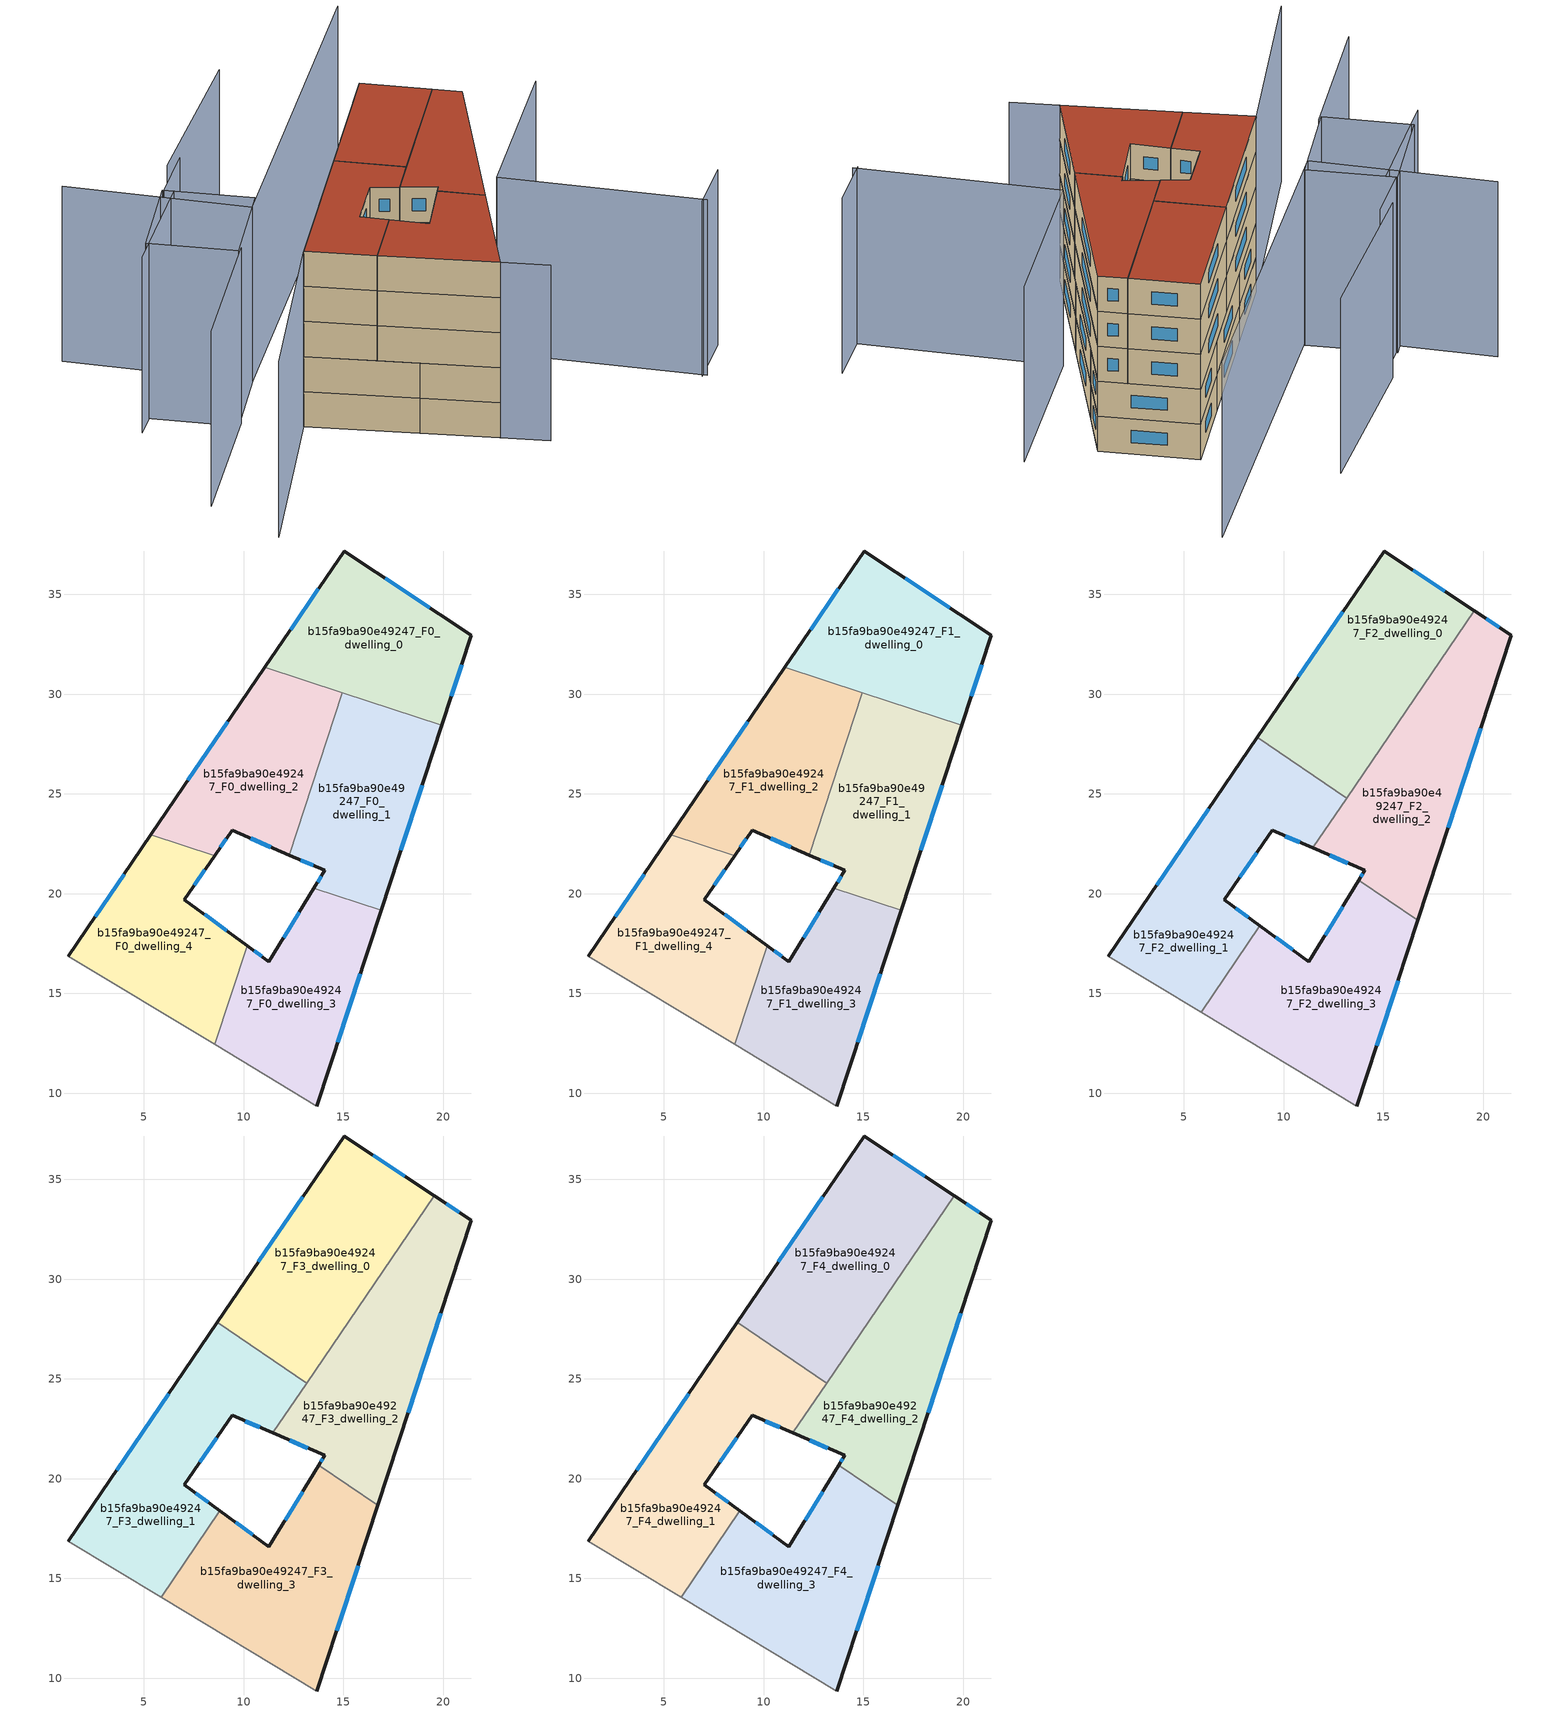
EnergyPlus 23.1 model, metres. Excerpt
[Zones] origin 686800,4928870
b15fa9ba90e49247_F0_dwelling_0
 floor ground (EU_floor_Construction): 21.41,32.95 19.93,28.44 11.06,31.34 15.03,37.17 z0
 wall outside (EU_wall_Construction): 19.93,28.44 21.41,32.95 15.03,37.17 11.06,31.34 z0:3
 wall to b15fa9ba90e49247_F0_dwelling_1 (EU_wall_Construction): 14.94,30.07 19.93,28.44 z0:3
 wall to b15fa9ba90e49247_F0_dwelling_2 (EU_wall_Construction): 11.06,31.34 14.94,30.07 z0:3
 window (EU_Window_Construction): 13.74,35.28 12.35,33.24 / 19.34,34.32 17.1,35.8 / 20.41,29.9 20.93,31.48 z0.98:2.02
b15fa9ba90e49247_F0_dwelling_1
 floor ground (EU_floor_Construction): 19.93,28.44 16.89,19.17 13.52,20.28 14.07,21.17 12.28,21.94 14.94,30.07 z0
 wall outside (EU_wall_Construction): 16.89,19.17 19.93,28.44 / 12.28,21.94 14.07,21.17 13.52,20.28 z0:3
 wall to b15fa9ba90e49247_F0_dwelling_2 (EU_wall_Construction): 14.94,30.07 12.28,21.94 z0:3
 wall to b15fa9ba90e49247_F0_dwelling_3 (EU_wall_Construction): 13.52,20.28 16.89,19.17 z0:3
 window (EU_Window_Construction): 17.88,22.19 18.94,25.43 / 13.89,20.88 13.7,20.56 / 12.86,21.69 13.49,21.42 z0.98:2.02
b15fa9ba90e49247_F0_dwelling_2
 floor ground (EU_floor_Construction): 14.94,30.07 12.28,21.94 9.42,23.17 8.55,21.91 5.35,22.95 11.06,31.34 z0
 wall outside (EU_wall_Construction): 11.06,31.34 5.35,22.95 / 8.55,21.91 9.42,23.17 12.28,21.94 z0:3
 wall to b15fa9ba90e49247_F0_dwelling_4 (EU_wall_Construction): 5.35,22.95 8.55,21.91 z0:3
 window (EU_Window_Construction): 9.2,28.61 7.21,25.68 / 10.35,22.77 11.35,22.34 / 8.83,22.32 9.14,22.76 z0.98:2.02
b15fa9ba90e49247_F0_dwelling_3
 floor ground (EU_floor_Construction): 16.89,19.17 13.67,9.36 8.54,12.44 10.17,17.4 11.26,16.6 13.52,20.28 z0
 wall outside (EU_wall_Construction): 13.67,9.36 16.89,19.17 / 13.52,20.28 11.26,16.6 10.17,17.4 z0:3
 wall adiabatic (EU_wall_Construction): 8.54,12.44 13.67,9.36 z0:3
 wall to b15fa9ba90e49247_F0_dwelling_4 (EU_wall_Construction): 10.17,17.4 8.54,12.44 z0:3
 window (EU_Window_Construction): 14.72,12.55 15.84,15.98 / 10.9,16.86 10.52,17.14 / 12.79,19.08 12,17.79 z0.98:2.02
b15fa9ba90e49247_F0_dwelling_4
 floor ground (EU_floor_Construction): 8.55,21.91 7.02,19.71 10.17,17.4 8.54,12.44 1.2,16.86 5.35,22.95 z0
 wall outside (EU_wall_Construction): 10.17,17.4 7.02,19.71 8.55,21.91 / 5.35,22.95 1.2,16.86 z0:3
 wall adiabatic (EU_wall_Construction): 1.2,16.86 8.54,12.44 z0:3
 window (EU_Window_Construction): 7.52,20.42 8.05,21.19 / 9.14,18.15 8.04,18.96 / 4,20.97 2.55,18.84 z0.98:2.02
b15fa9ba90e49247_F1_dwelling_0
 floor to b15fa9ba90e49247_F0_dwelling_0 (EU_floor_Construction): 21.41,32.95 19.93,28.44 11.06,31.34 15.03,37.17 z3
 wall outside (EU_wall_Construction): 19.93,28.44 21.41,32.95 15.03,37.17 11.06,31.34 z3:6
 wall to b15fa9ba90e49247_F1_dwelling_1 (EU_wall_Construction): 14.94,30.07 19.93,28.44 z3:6
 wall to b15fa9ba90e49247_F1_dwelling_2 (EU_wall_Construction): 11.06,31.34 14.94,30.07 z3:6
 window (EU_Window_Construction): 13.74,35.28 12.35,33.24 / 19.34,34.32 17.1,35.8 / 20.41,29.9 20.93,31.48 z3.98:5.02
b15fa9ba90e49247_F1_dwelling_1
 floor to b15fa9ba90e49247_F0_dwelling_1 (EU_floor_Construction): 19.93,28.44 16.89,19.17 13.52,20.28 14.07,21.17 12.28,21.94 14.94,30.07 z3
 wall outside (EU_wall_Construction): 16.89,19.17 19.93,28.44 / 12.28,21.94 14.07,21.17 13.52,20.28 z3:6
 wall to b15fa9ba90e49247_F1_dwelling_2 (EU_wall_Construction): 14.94,30.07 12.28,21.94 z3:6
 wall to b15fa9ba90e49247_F1_dwelling_3 (EU_wall_Construction): 13.52,20.28 16.89,19.17 z3:6
 window (EU_Window_Construction): 17.88,22.19 18.94,25.43 / 13.89,20.88 13.7,20.56 / 12.86,21.69 13.49,21.42 z3.98:5.02
 ceiling adiabatic (EU_roof_Construction): 13.27,24.95 16.42,29.59 14.94,30.07 z6
b15fa9ba90e49247_F1_dwelling_2
 floor to b15fa9ba90e49247_F0_dwelling_2 (EU_floor_Construction): 14.94,30.07 12.28,21.94 9.42,23.17 8.55,21.91 5.35,22.95 11.06,31.34 z3
 wall outside (EU_wall_Construction): 11.06,31.34 5.35,22.95 / 8.55,21.91 9.42,23.17 12.28,21.94 z3:6
 wall to b15fa9ba90e49247_F1_dwelling_4 (EU_wall_Construction): 5.35,22.95 8.55,21.91 z3:6
 window (EU_Window_Construction): 9.2,28.61 7.21,25.68 / 10.35,22.77 11.35,22.34 / 8.83,22.32 9.14,22.76 z3.98:5.02
b15fa9ba90e49247_F1_dwelling_3
 floor to b15fa9ba90e49247_F0_dwelling_3 (EU_floor_Construction): 16.89,19.17 13.67,9.36 8.54,12.44 10.17,17.4 11.26,16.6 13.52,20.28 z3
 wall outside (EU_wall_Construction): 13.67,9.36 16.89,19.17 / 13.52,20.28 11.26,16.6 10.17,17.4 z3:6
 wall adiabatic (EU_wall_Construction): 8.54,12.44 13.67,9.36 z3:6
 wall to b15fa9ba90e49247_F1_dwelling_4 (EU_wall_Construction): 10.17,17.4 8.54,12.44 z3:6
 window (EU_Window_Construction): 14.72,12.55 15.84,15.98 / 10.9,16.86 10.52,17.14 / 12.79,19.08 12,17.79 z3.98:5.02
b15fa9ba90e49247_F1_dwelling_4
 floor to b15fa9ba90e49247_F0_dwelling_4 (EU_floor_Construction): 8.55,21.91 7.02,19.71 10.17,17.4 8.54,12.44 1.2,16.86 5.35,22.95 z3
 wall outside (EU_wall_Construction): 10.17,17.4 7.02,19.71 8.55,21.91 / 5.35,22.95 1.2,16.86 z3:6
 wall adiabatic (EU_wall_Construction): 1.2,16.86 8.54,12.44 z3:6
 window (EU_Window_Construction): 7.52,20.42 8.05,21.19 / 9.14,18.15 8.04,18.96 / 4,20.97 2.55,18.84 z3.98:5.02
b15fa9ba90e49247_F2_dwelling_0
 floor to b15fa9ba90e49247_F1_dwelling_0 (EU_floor_Construction): 19.55,34.18 16.42,29.59 11.06,31.34 15.03,37.17 z6
 floor to b15fa9ba90e49247_F1_dwelling_2 (EU_floor_Construction): 14.94,30.07 13.27,24.95 13.16,24.79 8.67,27.83 11.06,31.34 z6
 floor adiabatic (EU_floor_Construction): 16.42,29.59 13.27,24.95 14.94,30.07 z6
 wall outside (EU_wall_Construction): 19.55,34.18 15.03,37.17 8.67,27.83 z6:9
 wall to b15fa9ba90e49247_F2_dwelling_1 (EU_wall_Construction): 8.67,27.83 13.16,24.79 z6:9
 wall to b15fa9ba90e49247_F2_dwelling_2 (EU_wall_Construction): 13.16,24.79 19.55,34.18 z6:9
 window (EU_Window_Construction): 12.96,34.14 10.74,30.87 / 18.08,35.15 16.5,36.2 z6.98:8.02
b15fa9ba90e49247_F2_dwelling_1
 floor to b15fa9ba90e49247_F1_dwelling_4 (EU_floor_Construction): 8.55,21.91 7.02,19.71 8.81,18.39 5.86,14.06 1.2,16.86 5.35,22.95 z6
 floor to b15fa9ba90e49247_F1_dwelling_2 (EU_floor_Construction): 13.16,24.79 11.46,22.29 9.42,23.17 8.55,21.91 5.35,22.95 8.67,27.83 z6
 wall outside (EU_wall_Construction): 8.81,18.39 7.02,19.71 9.42,23.17 11.46,22.29 / 8.67,27.83 1.2,16.86 z6:9
 wall to b15fa9ba90e49247_F2_dwelling_3 (EU_wall_Construction): 5.86,14.05 8.81,18.39 z6:9
 wall adiabatic (EU_wall_Construction): 1.2,16.86 5.86,14.05 z6:9
 wall to b15fa9ba90e49247_F2_dwelling_2 (EU_wall_Construction): 11.46,22.29 13.16,24.79 z6:9
 window (EU_Window_Construction): 10.08,22.88 10.8,22.57 / 7.8,20.83 8.64,22.04 / 8.23,18.82 7.6,19.28 / 6.24,24.26 3.63,20.43 z6.98:8.02
b15fa9ba90e49247_F2_dwelling_2
 floor to b15fa9ba90e49247_F1_dwelling_1 (EU_floor_Construction): 19.93,28.44 16.89,19.17 15.13,19.75 13.77,20.68 14.07,21.17 12.28,21.94 13.26,24.95 16.42,29.59 z6
 floor to b15fa9ba90e49247_F1_dwelling_0 (EU_floor_Construction): 21.41,32.95 19.93,28.44 16.42,29.59 19.55,34.18 z6
 floor to b15fa9ba90e49247_F1_dwelling_3 (EU_floor_Construction): 16.89,19.17 16.72,18.67 15.13,19.75 z6
 floor to b15fa9ba90e49247_F1_dwelling_2 (EU_floor_Construction): 13.26,24.95 12.28,21.94 11.46,22.29 z6
 wall outside (EU_wall_Construction): 16.72,18.67 21.41,32.95 19.55,34.18 / 11.46,22.29 14.07,21.17 13.77,20.68 z6:9
 wall to b15fa9ba90e49247_F2_dwelling_3 (EU_wall_Construction): 13.77,20.68 16.72,18.67 z6:9
 window (EU_Window_Construction): 20.8,33.35 20.15,33.78 / 18.25,23.31 19.89,28.3 / 13.97,21.01 13.87,20.84 / 12.31,21.92 13.22,21.53 z6.98:8.02
b15fa9ba90e49247_F2_dwelling_3
 floor to b15fa9ba90e49247_F1_dwelling_3 (EU_floor_Construction): 16.72,18.67 13.67,9.36 8.54,12.44 10.17,17.4 11.26,16.6 13.52,20.27 15.13,19.75 z6
 floor to b15fa9ba90e49247_F1_dwelling_1 (EU_floor_Construction): 15.13,19.75 13.52,20.27 13.77,20.68 z6
 floor to b15fa9ba90e49247_F1_dwelling_4 (EU_floor_Construction): 10.17,17.4 8.54,12.44 5.86,14.06 8.81,18.39 z6
 wall outside (EU_wall_Construction): 13.77,20.68 11.26,16.6 8.81,18.39 / 13.67,9.36 16.72,18.67 z6:9
 wall adiabatic (EU_wall_Construction): 5.86,14.05 13.67,9.36 z6:9
 window (EU_Window_Construction): 10.46,17.18 9.61,17.81 / 12.95,19.35 12.08,17.92 / 14.66,12.38 15.73,15.64 z6.98:8.02
b15fa9ba90e49247_F3_dwelling_0
 floor to b15fa9ba90e49247_F2_dwelling_0 (EU_floor_Construction): 19.55,34.18 13.16,24.79 8.67,27.83 15.03,37.17 z9
 wall outside (EU_wall_Construction): 19.55,34.18 15.03,37.17 8.67,27.83 z9:12
 wall to b15fa9ba90e49247_F3_dwelling_1 (EU_wall_Construction): 8.67,27.83 13.16,24.79 z9:12
 wall to b15fa9ba90e49247_F3_dwelling_2 (EU_wall_Construction): 13.16,24.79 19.55,34.18 z9:12
 window (EU_Window_Construction): 12.96,34.14 10.74,30.87 / 18.08,35.15 16.5,36.2 z9.98:11.02
b15fa9ba90e49247_F3_dwelling_1
 floor to b15fa9ba90e49247_F2_dwelling_1 (EU_floor_Construction): 13.16,24.79 11.46,22.29 9.42,23.17 7.02,19.71 8.81,18.39 5.86,14.05 1.2,16.86 8.67,27.83 z9
 wall outside (EU_wall_Construction): 8.81,18.39 7.02,19.71 9.42,23.17 11.46,22.29 / 8.67,27.83 1.2,16.86 z9:12
 wall to b15fa9ba90e49247_F3_dwelling_3 (EU_wall_Construction): 5.86,14.05 8.81,18.39 z9:12
 wall adiabatic (EU_wall_Construction): 1.2,16.86 5.86,14.05 z9:12
 wall to b15fa9ba90e49247_F3_dwelling_2 (EU_wall_Construction): 11.46,22.29 13.16,24.79 z9:12
 window (EU_Window_Construction): 10.08,22.88 10.8,22.57 / 7.8,20.83 8.64,22.04 / 8.23,18.82 7.6,19.28 / 6.24,24.26 3.63,20.43 z9.98:11.02
b15fa9ba90e49247_F3_dwelling_2
 floor to b15fa9ba90e49247_F2_dwelling_2 (EU_floor_Construction): 21.41,32.95 16.72,18.67 13.77,20.68 14.07,21.17 11.46,22.29 19.55,34.18 z9
 wall outside (EU_wall_Construction): 16.72,18.67 21.41,32.95 19.55,34.18 / 11.46,22.29 14.07,21.17 13.77,20.68 z9:12
 wall to b15fa9ba90e49247_F3_dwelling_3 (EU_wall_Construction): 13.77,20.68 16.72,18.67 z9:12
 window (EU_Window_Construction): 20.8,33.35 20.15,33.78 / 18.25,23.31 19.89,28.3 / 13.97,21.01 13.87,20.84 / 12.31,21.92 13.22,21.53 z9.98:11.02
b15fa9ba90e49247_F3_dwelling_3
 floor to b15fa9ba90e49247_F2_dwelling_3 (EU_floor_Construction): 16.72,18.67 13.67,9.36 5.86,14.05 8.81,18.39 11.26,16.6 13.77,20.68 z9
 wall outside (EU_wall_Construction): 13.77,20.68 11.26,16.6 8.81,18.39 / 13.67,9.36 16.72,18.67 z9:12
 wall adiabatic (EU_wall_Construction): 5.86,14.05 13.67,9.36 z9:12
 window (EU_Window_Construction): 10.46,17.18 9.61,17.81 / 12.95,19.35 12.08,17.92 / 14.66,12.38 15.73,15.64 z9.98:11.02
b15fa9ba90e49247_F4_dwelling_0
 floor to b15fa9ba90e49247_F3_dwelling_0 (EU_floor_Construction): 19.55,34.18 13.16,24.79 8.67,27.83 15.03,37.17 z12
 wall outside (EU_wall_Construction): 19.55,34.18 15.03,37.17 8.67,27.83 z12:15
 wall to b15fa9ba90e49247_F4_dwelling_1 (EU_wall_Construction): 8.67,27.83 13.16,24.79 z12:15
 wall to b15fa9ba90e49247_F4_dwelling_2 (EU_wall_Construction): 13.16,24.79 19.55,34.18 z12:15
 window (EU_Window_Construction): 12.96,34.14 10.74,30.87 / 18.08,35.15 16.5,36.2 z12.98:14.02
 roof outside (EU_roof_Construction): 13.16,24.79 19.55,34.18 15.03,37.17 8.67,27.83 z15
b15fa9ba90e49247_F4_dwelling_1
 floor to b15fa9ba90e49247_F3_dwelling_1 (EU_floor_Construction): 13.16,24.79 11.46,22.29 9.42,23.17 7.02,19.71 8.81,18.39 5.86,14.05 1.2,16.86 8.67,27.83 z12
 wall outside (EU_wall_Construction): 8.81,18.39 7.02,19.71 9.42,23.17 11.46,22.29 / 8.67,27.83 1.2,16.86 z12:15
 wall to b15fa9ba90e49247_F4_dwelling_3 (EU_wall_Construction): 5.86,14.05 8.81,18.39 z12:15
 wall adiabatic (EU_wall_Construction): 1.2,16.86 5.86,14.05 z12:15
 wall to b15fa9ba90e49247_F4_dwelling_2 (EU_wall_Construction): 11.46,22.29 13.16,24.79 z12:15
 window (EU_Window_Construction): 10.08,22.88 10.8,22.57 / 7.8,20.83 8.64,22.04 / 8.23,18.82 7.6,19.28 / 6.24,24.26 3.63,20.43 z12.98:14.02
 roof outside (EU_roof_Construction): 8.81,18.39 7.02,19.71 9.42,23.17 11.46,22.29 13.16,24.79 8.67,27.83 1.2,16.86 5.86,14.05 z15
b15fa9ba90e49247_F4_dwelling_2
 floor to b15fa9ba90e49247_F3_dwelling_2 (EU_floor_Construction): 21.41,32.95 16.72,18.67 13.77,20.68 14.07,21.17 11.46,22.29 19.55,34.18 z12
 wall outside (EU_wall_Construction): 16.72,18.67 21.41,32.95 19.55,34.18 / 11.46,22.29 14.07,21.17 13.77,20.68 z12:15
 wall to b15fa9ba90e49247_F4_dwelling_3 (EU_wall_Construction): 13.77,20.68 16.72,18.67 z12:15
 window (EU_Window_Construction): 20.8,33.35 20.15,33.78 / 18.25,23.31 19.89,28.3 / 13.97,21.01 13.87,20.84 / 12.31,21.92 13.22,21.53 z12.98:14.02
 roof outside (EU_roof_Construction): 16.72,18.67 21.41,32.95 19.55,34.18 11.46,22.29 14.07,21.17 13.77,20.68 z15
b15fa9ba90e49247_F4_dwelling_3
 floor to b15fa9ba90e49247_F3_dwelling_3 (EU_floor_Construction): 16.72,18.67 13.67,9.36 5.86,14.05 8.81,18.39 11.26,16.6 13.77,20.68 z12
 wall outside (EU_wall_Construction): 13.77,20.68 11.26,16.6 8.81,18.39 / 13.67,9.36 16.72,18.67 z12:15
 wall adiabatic (EU_wall_Construction): 5.86,14.05 13.67,9.36 z12:15
 window (EU_Window_Construction): 10.46,17.18 9.61,17.81 / 12.95,19.35 12.08,17.92 / 14.66,12.38 15.73,15.64 z12.98:14.02
 roof outside (EU_roof_Construction): 13.67,9.36 16.72,18.67 13.77,20.68 11.26,16.6 8.81,18.39 5.86,14.05 z15
shading: 30.88,11.21 33.79,14.84 / 31.3,11.21 18.55,20.65 / 18.55,20.65 26.98,32.04 / -7.15,3.16 1.2,16.92 / 1.2,16.92 16.87,7.42 / -2.8,19.24 -9.82,9.23 / -3.9,28.67 -9.98,21.05 / 18.27,48 0.41,24.25 / 0.41,24.25 -11.02,32.84 / -1.48,32.92 -4.5,29.13 / 6.49,43.31 -2.73,32.38 / 1.16,25.36 -3.13,18.95 / -3.13,18.95 -8.87,22.79 / -8.87,22.79 -4.59,29.2 / -4.59,29.2 1.16,25.36 z0:15
[Building]
EU S2 Campaign: North Axis=0; Terrain=City; Solar Distribution=FullExterior
[Site:Location]
Bologna: Latitude=44.5; Longitude=11.25; Time Zone=1; Elevation=37
[SizingPeriod:WeatherFileDays]
AnnualSizingPeriod: Begin Month=1; Begin Day of Month=1; End Month=12; End Day of Month=31; Day of Week for Start Day=Monday; Use Weather File Daylight Saving Period=No; Use Weather File Rain and Snow Indicators=No
[MATERIAL]
EU_InternalMass_Material: Roughness=MediumRough; Thickness=0.1; Conductivity=1; Density=1800; Specific Heat=900; Thermal Absorptance=0.9; Solar Absorptance=0.7; Visible Absorptance=0.7
[MATERIAL:NOMASS] Roughness=MediumRough; Thermal Absorptance=0.9; Solar Absorptance=0.7; Visible Absorptance=0.7
Name | Thermal Resistance
EU_wall_NoMass | 0.905828
EU_roof_NoMass | 0.37593
EU_floor_NoMass | 0.67114
[WINDOWMATERIAL:SIMPLEGLAZINGSYSTEM]
EU_Window_SimpleGlazing: UFactor=4.52486; Solar Heat Gain Coefficient=0.85; Visible Transmittance=0.85
[CONSTRUCTION]
EU_wall_Construction: EU_wall_NoMass
EU_roof_Construction: EU_roof_NoMass
EU_floor_Construction: EU_floor_NoMass
EU_Window_Construction: EU_Window_SimpleGlazing
EU_InternalMass_Construction: EU_InternalMass_Material
[ZONE] Type=1; Multiplier=1; Ceiling Height=autocalculate; Floor Area=autocalculate; Part of Total Floor Area=Yes
Name | Volume
b15fa9ba90e49247_F0_dwelling_0; b15fa9ba90e49247_F1_dwelling_0 | 147.392
b15fa9ba90e49247_F2_dwelling_0; b15fa9ba90e49247_F3_dwelling_0; b15fa9ba90e49247_F4_dwelling_0 | 184.241
b15fa9ba90e49247_F0_dwelling_1; b15fa9ba90e49247_F1_dwelling_1 | 147.416
b15fa9ba90e49247_F2_dwelling_1; b15fa9ba90e49247_F3_dwelling_1; b15fa9ba90e49247_F4_dwelling_1 | 184.239
b15fa9ba90e49247_F0_dwelling_2; b15fa9ba90e49247_F1_dwelling_2 | 147.38
b15fa9ba90e49247_F2_dwelling_2; b15fa9ba90e49247_F3_dwelling_2; b15fa9ba90e49247_F4_dwelling_2 | 184.244
b15fa9ba90e49247_F0_dwelling_3; b15fa9ba90e49247_F1_dwelling_3 | 147.402
b15fa9ba90e49247_F2_dwelling_3; b15fa9ba90e49247_F3_dwelling_3; b15fa9ba90e49247_F4_dwelling_3 | 184.268
b15fa9ba90e49247_F0_dwelling_4; b15fa9ba90e49247_F1_dwelling_4 | 147.388
[INTERNALMASS] Construction=EU_InternalMass_Construction
Name | Zone or ZoneList | Surface Area
b15fa9ba90e49247_F0_dwelling_0_EU_InternalMass | b15fa9ba90e49247_F0_dwelling_0 | 49.1309
b15fa9ba90e49247_F0_dwelling_1_EU_InternalMass | b15fa9ba90e49247_F0_dwelling_1 | 49.1391
b15fa9ba90e49247_F0_dwelling_2_EU_InternalMass | b15fa9ba90e49247_F0_dwelling_2 | 49.1277
b15fa9ba90e49247_F0_dwelling_3_EU_InternalMass | b15fa9ba90e49247_F0_dwelling_3 | 49.1328
b15fa9ba90e49247_F0_dwelling_4_EU_InternalMass | b15fa9ba90e49247_F0_dwelling_4 | 49.1296
b15fa9ba90e49247_F1_dwelling_0_EU_InternalMass | b15fa9ba90e49247_F1_dwelling_0 | 49.1309
b15fa9ba90e49247_F1_dwelling_1_EU_InternalMass | b15fa9ba90e49247_F1_dwelling_1 | 49.1391
b15fa9ba90e49247_F1_dwelling_2_EU_InternalMass | b15fa9ba90e49247_F1_dwelling_2 | 49.1277
b15fa9ba90e49247_F1_dwelling_3_EU_InternalMass | b15fa9ba90e49247_F1_dwelling_3 | 49.1328
b15fa9ba90e49247_F1_dwelling_4_EU_InternalMass | b15fa9ba90e49247_F1_dwelling_4 | 49.1296
b15fa9ba90e49247_F2_dwelling_0_EU_InternalMass | b15fa9ba90e49247_F2_dwelling_0 | 61.4148
b15fa9ba90e49247_F2_dwelling_1_EU_InternalMass | b15fa9ba90e49247_F2_dwelling_1 | 61.4129
b15fa9ba90e49247_F2_dwelling_2_EU_InternalMass | b15fa9ba90e49247_F2_dwelling_2 | 61.4165
b15fa9ba90e49247_F2_dwelling_3_EU_InternalMass | b15fa9ba90e49247_F2_dwelling_3 | 61.423
b15fa9ba90e49247_F3_dwelling_0_EU_InternalMass | b15fa9ba90e49247_F3_dwelling_0 | 61.4148
b15fa9ba90e49247_F3_dwelling_1_EU_InternalMass | b15fa9ba90e49247_F3_dwelling_1 | 61.4129
b15fa9ba90e49247_F3_dwelling_2_EU_InternalMass | b15fa9ba90e49247_F3_dwelling_2 | 61.4165
b15fa9ba90e49247_F3_dwelling_3_EU_InternalMass | b15fa9ba90e49247_F3_dwelling_3 | 61.423
b15fa9ba90e49247_F4_dwelling_0_EU_InternalMass | b15fa9ba90e49247_F4_dwelling_0 | 61.4148
b15fa9ba90e49247_F4_dwelling_1_EU_InternalMass | b15fa9ba90e49247_F4_dwelling_1 | 61.4129
b15fa9ba90e49247_F4_dwelling_2_EU_InternalMass | b15fa9ba90e49247_F4_dwelling_2 | 61.4165
b15fa9ba90e49247_F4_dwelling_3_EU_InternalMass | b15fa9ba90e49247_F4_dwelling_3 | 61.423
[OTHEREQUIPMENT] Fuel Type=Electricity; Design Level Calculation Method=Watts/Area; Power per Zone Floor Area=1; Fraction Latent=0; Fraction Radiant=0; Fraction Lost=0; Carbon Dioxide Generation Rate=0; EndUse Subcategory=EU_Step8_InternalGains
Name | Zone or ZoneList or Space or SpaceList | Schedule
EU_Step8_InternalGain_b15fa9ba90e49247_F0_dwelling_0_f000 | b15fa9ba90e49247_F0_dwelling_0 | EU_Step8_GainSchedule_b15fa9ba90e49247_F0_dwelling_0_f000
EU_Step8_InternalGain_b15fa9ba90e49247_F0_dwelling_1_f000 | b15fa9ba90e49247_F0_dwelling_1 | EU_Step8_GainSchedule_b15fa9ba90e49247_F0_dwelling_1_f000
EU_Step8_InternalGain_b15fa9ba90e49247_F0_dwelling_2_f000 | b15fa9ba90e49247_F0_dwelling_2 | EU_Step8_GainSchedule_b15fa9ba90e49247_F0_dwelling_2_f000
EU_Step8_InternalGain_b15fa9ba90e49247_F0_dwelling_3_f000 | b15fa9ba90e49247_F0_dwelling_3 | EU_Step8_GainSchedule_b15fa9ba90e49247_F0_dwelling_3_f000
EU_Step8_InternalGain_b15fa9ba90e49247_F0_dwelling_4_f000 | b15fa9ba90e49247_F0_dwelling_4 | EU_Step8_GainSchedule_b15fa9ba90e49247_F0_dwelling_4_f000
EU_Step8_InternalGain_b15fa9ba90e49247_F1_dwelling_0_f000 | b15fa9ba90e49247_F1_dwelling_0 | EU_Step8_GainSchedule_b15fa9ba90e49247_F1_dwelling_0_f000
EU_Step8_InternalGain_b15fa9ba90e49247_F1_dwelling_1_f000 | b15fa9ba90e49247_F1_dwelling_1 | EU_Step8_GainSchedule_b15fa9ba90e49247_F1_dwelling_1_f000
EU_Step8_InternalGain_b15fa9ba90e49247_F1_dwelling_2_f000 | b15fa9ba90e49247_F1_dwelling_2 | EU_Step8_GainSchedule_b15fa9ba90e49247_F1_dwelling_2_f000
EU_Step8_InternalGain_b15fa9ba90e49247_F1_dwelling_3_f000 | b15fa9ba90e49247_F1_dwelling_3 | EU_Step8_GainSchedule_b15fa9ba90e49247_F1_dwelling_3_f000
EU_Step8_InternalGain_b15fa9ba90e49247_F1_dwelling_4_f000 | b15fa9ba90e49247_F1_dwelling_4 | EU_Step8_GainSchedule_b15fa9ba90e49247_F1_dwelling_4_f000
EU_Step8_InternalGain_b15fa9ba90e49247_F2_dwelling_0_f000 | b15fa9ba90e49247_F2_dwelling_0 | EU_Step8_GainSchedule_b15fa9ba90e49247_F2_dwelling_0_f000
EU_Step8_InternalGain_b15fa9ba90e49247_F2_dwelling_1_f000 | b15fa9ba90e49247_F2_dwelling_1 | EU_Step8_GainSchedule_b15fa9ba90e49247_F2_dwelling_1_f000
EU_Step8_InternalGain_b15fa9ba90e49247_F2_dwelling_2_f000 | b15fa9ba90e49247_F2_dwelling_2 | EU_Step8_GainSchedule_b15fa9ba90e49247_F2_dwelling_2_f000
EU_Step8_InternalGain_b15fa9ba90e49247_F2_dwelling_3_f000 | b15fa9ba90e49247_F2_dwelling_3 | EU_Step8_GainSchedule_b15fa9ba90e49247_F2_dwelling_3_f000
EU_Step8_InternalGain_b15fa9ba90e49247_F3_dwelling_0_f000 | b15fa9ba90e49247_F3_dwelling_0 | EU_Step8_GainSchedule_b15fa9ba90e49247_F3_dwelling_0_f000
EU_Step8_InternalGain_b15fa9ba90e49247_F3_dwelling_1_f000 | b15fa9ba90e49247_F3_dwelling_1 | EU_Step8_GainSchedule_b15fa9ba90e49247_F3_dwelling_1_f000
EU_Step8_InternalGain_b15fa9ba90e49247_F3_dwelling_2_f000 | b15fa9ba90e49247_F3_dwelling_2 | EU_Step8_GainSchedule_b15fa9ba90e49247_F3_dwelling_2_f000
EU_Step8_InternalGain_b15fa9ba90e49247_F3_dwelling_3_f000 | b15fa9ba90e49247_F3_dwelling_3 | EU_Step8_GainSchedule_b15fa9ba90e49247_F3_dwelling_3_f000
EU_Step8_InternalGain_b15fa9ba90e49247_F4_dwelling_0_f000 | b15fa9ba90e49247_F4_dwelling_0 | EU_Step8_GainSchedule_b15fa9ba90e49247_F4_dwelling_0_f000
EU_Step8_InternalGain_b15fa9ba90e49247_F4_dwelling_1_f000 | b15fa9ba90e49247_F4_dwelling_1 | EU_Step8_GainSchedule_b15fa9ba90e49247_F4_dwelling_1_f000
EU_Step8_InternalGain_b15fa9ba90e49247_F4_dwelling_2_f000 | b15fa9ba90e49247_F4_dwelling_2 | EU_Step8_GainSchedule_b15fa9ba90e49247_F4_dwelling_2_f000
EU_Step8_InternalGain_b15fa9ba90e49247_F4_dwelling_3_f000 | b15fa9ba90e49247_F4_dwelling_3 | EU_Step8_GainSchedule_b15fa9ba90e49247_F4_dwelling_3_f000
[ZONEVENTILATION:DESIGNFLOWRATE] Schedule=EU_AlwaysOn; Design Flow Rate Calculation Method=AirChanges/Hour; Air Changes per Hour=0.73129; Ventilation Type=Natural; Fan Pressure Rise=0; Fan Total Efficiency=1; Constant Term Coefficient=1; Temperature Term Coefficient=0; Velocity Term Coefficient=0; Velocity Squared Term Coefficient=0; Minimum Indoor Temperature=-100; Maximum Indoor Temperature=100; Delta Temperature=-100; Minimum Outdoor Temperature=-100; Maximum Outdoor Temperature=100; Maximum Wind Speed=40
Name | Zone or ZoneList or Space or SpaceList
EU_ConstantAir_b15fa9ba90e49247_F0_dwelling_0 | b15fa9ba90e49247_F0_dwelling_0
EU_ConstantAir_b15fa9ba90e49247_F0_dwelling_1 | b15fa9ba90e49247_F0_dwelling_1
EU_ConstantAir_b15fa9ba90e49247_F0_dwelling_2 | b15fa9ba90e49247_F0_dwelling_2
EU_ConstantAir_b15fa9ba90e49247_F0_dwelling_3 | b15fa9ba90e49247_F0_dwelling_3
EU_ConstantAir_b15fa9ba90e49247_F0_dwelling_4 | b15fa9ba90e49247_F0_dwelling_4
EU_ConstantAir_b15fa9ba90e49247_F1_dwelling_0 | b15fa9ba90e49247_F1_dwelling_0
EU_ConstantAir_b15fa9ba90e49247_F1_dwelling_1 | b15fa9ba90e49247_F1_dwelling_1
EU_ConstantAir_b15fa9ba90e49247_F1_dwelling_2 | b15fa9ba90e49247_F1_dwelling_2
EU_ConstantAir_b15fa9ba90e49247_F1_dwelling_3 | b15fa9ba90e49247_F1_dwelling_3
EU_ConstantAir_b15fa9ba90e49247_F1_dwelling_4 | b15fa9ba90e49247_F1_dwelling_4
EU_ConstantAir_b15fa9ba90e49247_F2_dwelling_0 | b15fa9ba90e49247_F2_dwelling_0
EU_ConstantAir_b15fa9ba90e49247_F2_dwelling_1 | b15fa9ba90e49247_F2_dwelling_1
EU_ConstantAir_b15fa9ba90e49247_F2_dwelling_2 | b15fa9ba90e49247_F2_dwelling_2
EU_ConstantAir_b15fa9ba90e49247_F2_dwelling_3 | b15fa9ba90e49247_F2_dwelling_3
EU_ConstantAir_b15fa9ba90e49247_F3_dwelling_0 | b15fa9ba90e49247_F3_dwelling_0
EU_ConstantAir_b15fa9ba90e49247_F3_dwelling_1 | b15fa9ba90e49247_F3_dwelling_1
EU_ConstantAir_b15fa9ba90e49247_F3_dwelling_2 | b15fa9ba90e49247_F3_dwelling_2
EU_ConstantAir_b15fa9ba90e49247_F3_dwelling_3 | b15fa9ba90e49247_F3_dwelling_3
EU_ConstantAir_b15fa9ba90e49247_F4_dwelling_0 | b15fa9ba90e49247_F4_dwelling_0
EU_ConstantAir_b15fa9ba90e49247_F4_dwelling_1 | b15fa9ba90e49247_F4_dwelling_1
EU_ConstantAir_b15fa9ba90e49247_F4_dwelling_2 | b15fa9ba90e49247_F4_dwelling_2
EU_ConstantAir_b15fa9ba90e49247_F4_dwelling_3 | b15fa9ba90e49247_F4_dwelling_3
[HVACTEMPLATE:THERMOSTAT] Constant Heating Setpoint=20; Constant Cooling Setpoint=50
EU_HeatOnly_b15fa9ba90e49247_F0_dwelling_0; EU_HeatOnly_b15fa9ba90e49247_F0_dwelling_1; EU_HeatOnly_b15fa9ba90e49247_F0_dwelling_2; EU_HeatOnly_b15fa9ba90e49247_F0_dwelling_3; EU_HeatOnly_b15fa9ba90e49247_F0_dwelling_4; EU_HeatOnly_b15fa9ba90e49247_F1_dwelling_0; EU_HeatOnly_b15fa9ba90e49247_F1_dwelling_1; EU_HeatOnly_b15fa9ba90e49247_F1_dwelling_2; EU_HeatOnly_b15fa9ba90e49247_F1_dwelling_3; EU_HeatOnly_b15fa9ba90e49247_F1_dwelling_4; EU_HeatOnly_b15fa9ba90e49247_F2_dwelling_0; EU_HeatOnly_b15fa9ba90e49247_F2_dwelling_1; EU_HeatOnly_b15fa9ba90e49247_F2_dwelling_2; EU_HeatOnly_b15fa9ba90e49247_F2_dwelling_3; EU_HeatOnly_b15fa9ba90e49247_F3_dwelling_0; EU_HeatOnly_b15fa9ba90e49247_F3_dwelling_1; EU_HeatOnly_b15fa9ba90e49247_F3_dwelling_2; EU_HeatOnly_b15fa9ba90e49247_F3_dwelling_3; EU_HeatOnly_b15fa9ba90e49247_F4_dwelling_0; EU_HeatOnly_b15fa9ba90e49247_F4_dwelling_1; EU_HeatOnly_b15fa9ba90e49247_F4_dwelling_2; EU_HeatOnly_b15fa9ba90e49247_F4_dwelling_3
[HVACTEMPLATE:ZONE:IDEALLOADSAIRSYSTEM] System Availability Schedule=EU_AlwaysOn; Maximum Heating Supply Air Temperature=50; Minimum Cooling Supply Air Temperature=13; Maximum Heating Supply Air Humidity Ratio=0.0156; Minimum Cooling Supply Air Humidity Ratio=0.0077; Heating Limit=NoLimit; Cooling Limit=NoLimit; Heating Availability Schedule=EU_AlwaysOn; Cooling Availability Schedule=EU_CoolingOff; Dehumidification Control Type=ConstantSensibleHeatRatio; Cooling Sensible Heat Ratio=0.7; Dehumidification Setpoint=60; Humidification Control Type=None; Humidification Setpoint=30; Outdoor Air Method=None; Outdoor Air Flow Rate per Person=0.00944; Outdoor Air Flow Rate per Zone Floor Area=0; Outdoor Air Flow Rate per Zone=0; Demand Controlled Ventilation Type=None; Outdoor Air Economizer Type=NoEconomizer; Heat Recovery Type=None; Sensible Heat Recovery Effectiveness=0.7; Latent Heat Recovery Effectiveness=0.65
Name | Template Thermostat
b15fa9ba90e49247_F0_dwelling_0 | EU_HeatOnly_b15fa9ba90e49247_F0_dwelling_0
b15fa9ba90e49247_F0_dwelling_1 | EU_HeatOnly_b15fa9ba90e49247_F0_dwelling_1
b15fa9ba90e49247_F0_dwelling_2 | EU_HeatOnly_b15fa9ba90e49247_F0_dwelling_2
b15fa9ba90e49247_F0_dwelling_3 | EU_HeatOnly_b15fa9ba90e49247_F0_dwelling_3
b15fa9ba90e49247_F0_dwelling_4 | EU_HeatOnly_b15fa9ba90e49247_F0_dwelling_4
b15fa9ba90e49247_F1_dwelling_0 | EU_HeatOnly_b15fa9ba90e49247_F1_dwelling_0
b15fa9ba90e49247_F1_dwelling_1 | EU_HeatOnly_b15fa9ba90e49247_F1_dwelling_1
b15fa9ba90e49247_F1_dwelling_2 | EU_HeatOnly_b15fa9ba90e49247_F1_dwelling_2
b15fa9ba90e49247_F1_dwelling_3 | EU_HeatOnly_b15fa9ba90e49247_F1_dwelling_3
b15fa9ba90e49247_F1_dwelling_4 | EU_HeatOnly_b15fa9ba90e49247_F1_dwelling_4
b15fa9ba90e49247_F2_dwelling_0 | EU_HeatOnly_b15fa9ba90e49247_F2_dwelling_0
b15fa9ba90e49247_F2_dwelling_1 | EU_HeatOnly_b15fa9ba90e49247_F2_dwelling_1
b15fa9ba90e49247_F2_dwelling_2 | EU_HeatOnly_b15fa9ba90e49247_F2_dwelling_2
b15fa9ba90e49247_F2_dwelling_3 | EU_HeatOnly_b15fa9ba90e49247_F2_dwelling_3
b15fa9ba90e49247_F3_dwelling_0 | EU_HeatOnly_b15fa9ba90e49247_F3_dwelling_0
b15fa9ba90e49247_F3_dwelling_1 | EU_HeatOnly_b15fa9ba90e49247_F3_dwelling_1
b15fa9ba90e49247_F3_dwelling_2 | EU_HeatOnly_b15fa9ba90e49247_F3_dwelling_2
b15fa9ba90e49247_F3_dwelling_3 | EU_HeatOnly_b15fa9ba90e49247_F3_dwelling_3
b15fa9ba90e49247_F4_dwelling_0 | EU_HeatOnly_b15fa9ba90e49247_F4_dwelling_0
b15fa9ba90e49247_F4_dwelling_1 | EU_HeatOnly_b15fa9ba90e49247_F4_dwelling_1
b15fa9ba90e49247_F4_dwelling_2 | EU_HeatOnly_b15fa9ba90e49247_F4_dwelling_2
b15fa9ba90e49247_F4_dwelling_3 | EU_HeatOnly_b15fa9ba90e49247_F4_dwelling_3
[SIZING:ZONE] Zone Cooling Design Supply Air Temperature Input Method=SupplyAirTemperature; Zone Cooling Design Supply Air Temperature=13; Zone Heating Design Supply Air Temperature Input Method=SupplyAirTemperature; Zone Heating Design Supply Air Temperature=50; Zone Cooling Design Supply Air Humidity Ratio=0.008; Zone Heating Design Supply Air Humidity Ratio=0.008; Cooling Design Air Flow Method=DesignDay; Cooling Design Air Flow Rate=0; Cooling Minimum Air Flow per Zone Floor Area=0.000762; Cooling Minimum Air Flow=0; Cooling Minimum Air Flow Fraction=0.2; Heating Design Air Flow Method=DesignDay; Heating Design Air Flow Rate=0; Heating Maximum Air Flow per Zone Floor Area=0.002032; Heating Maximum Air Flow=0.141576; Heating Maximum Air Flow Fraction=0.3; Account for Dedicated Outdoor Air System=No; Dedicated Outdoor Air System Control Strategy=NeutralSupplyAir; Dedicated Outdoor Air Low Setpoint Temperature for Design=autosize; Dedicated Outdoor Air High Setpoint Temperature for Design=autosize; Zone Load Sizing Method=Sensible Load Only No Latent Load; Zone Latent Cooling Design Supply Air Humidity Ratio Input Method=HumidityRatioDifference; Zone Cooling Design Supply Air Humidity Ratio Difference=0.005; Zone Latent Heating Design Supply Air Humidity Ratio Input Method=HumidityRatioDifference; Zone Humidification Design Supply Air Humidity Ratio Difference=0.005
b15fa9ba90e49247_F0_dwelling_0; b15fa9ba90e49247_F0_dwelling_1; b15fa9ba90e49247_F0_dwelling_2; b15fa9ba90e49247_F0_dwelling_3; b15fa9ba90e49247_F0_dwelling_4; b15fa9ba90e49247_F1_dwelling_0; b15fa9ba90e49247_F1_dwelling_1; b15fa9ba90e49247_F1_dwelling_2; b15fa9ba90e49247_F1_dwelling_3; b15fa9ba90e49247_F1_dwelling_4; b15fa9ba90e49247_F2_dwelling_0; b15fa9ba90e49247_F2_dwelling_1; b15fa9ba90e49247_F2_dwelling_2; b15fa9ba90e49247_F2_dwelling_3; b15fa9ba90e49247_F3_dwelling_0; b15fa9ba90e49247_F3_dwelling_1; b15fa9ba90e49247_F3_dwelling_2; b15fa9ba90e49247_F3_dwelling_3; b15fa9ba90e49247_F4_dwelling_0; b15fa9ba90e49247_F4_dwelling_1; b15fa9ba90e49247_F4_dwelling_2; b15fa9ba90e49247_F4_dwelling_3
[SCHEDULE:CONSTANT]
Name | Hourly Value
EU_AlwaysOn | 1
EU_CoolingOff | 0
[SCHEDULE:FILE] Column Number=1; Rows to Skip at Top=0; Number of Hours of Data=8760; Column Separator=Comma; Interpolate to Timestep=No; Minutes per Item=60; Adjust Schedule for Daylight Savings=Yes
Name | File
EU_Step8_GainSchedule_b15fa9ba90e49247_F0_dwelling_0_f000 | ../../schedules/b15fa9ba90e49247/b15fa9ba90e49247_F0_dwelling_0_f000_gain.csv
EU_Step8_GainSchedule_b15fa9ba90e49247_F0_dwelling_1_f000 | ../../schedules/b15fa9ba90e49247/b15fa9ba90e49247_F0_dwelling_1_f000_gain.csv
EU_Step8_GainSchedule_b15fa9ba90e49247_F0_dwelling_2_f000 | ../../schedules/b15fa9ba90e49247/b15fa9ba90e49247_F0_dwelling_2_f000_gain.csv
EU_Step8_GainSchedule_b15fa9ba90e49247_F0_dwelling_3_f000 | ../../schedules/b15fa9ba90e49247/b15fa9ba90e49247_F0_dwelling_3_f000_gain.csv
EU_Step8_GainSchedule_b15fa9ba90e49247_F0_dwelling_4_f000 | ../../schedules/b15fa9ba90e49247/b15fa9ba90e49247_F0_dwelling_4_f000_gain.csv
EU_Step8_GainSchedule_b15fa9ba90e49247_F1_dwelling_0_f000 | ../../schedules/b15fa9ba90e49247/b15fa9ba90e49247_F1_dwelling_0_f000_gain.csv
EU_Step8_GainSchedule_b15fa9ba90e49247_F1_dwelling_1_f000 | ../../schedules/b15fa9ba90e49247/b15fa9ba90e49247_F1_dwelling_1_f000_gain.csv
EU_Step8_GainSchedule_b15fa9ba90e49247_F1_dwelling_2_f000 | ../../schedules/b15fa9ba90e49247/b15fa9ba90e49247_F1_dwelling_2_f000_gain.csv
EU_Step8_GainSchedule_b15fa9ba90e49247_F1_dwelling_3_f000 | ../../schedules/b15fa9ba90e49247/b15fa9ba90e49247_F1_dwelling_3_f000_gain.csv
EU_Step8_GainSchedule_b15fa9ba90e49247_F1_dwelling_4_f000 | ../../schedules/b15fa9ba90e49247/b15fa9ba90e49247_F1_dwelling_4_f000_gain.csv
EU_Step8_GainSchedule_b15fa9ba90e49247_F2_dwelling_0_f000 | ../../schedules/b15fa9ba90e49247/b15fa9ba90e49247_F2_dwelling_0_f000_gain.csv
EU_Step8_GainSchedule_b15fa9ba90e49247_F2_dwelling_1_f000 | ../../schedules/b15fa9ba90e49247/b15fa9ba90e49247_F2_dwelling_1_f000_gain.csv
EU_Step8_GainSchedule_b15fa9ba90e49247_F2_dwelling_2_f000 | ../../schedules/b15fa9ba90e49247/b15fa9ba90e49247_F2_dwelling_2_f000_gain.csv
EU_Step8_GainSchedule_b15fa9ba90e49247_F2_dwelling_3_f000 | ../../schedules/b15fa9ba90e49247/b15fa9ba90e49247_F2_dwelling_3_f000_gain.csv
EU_Step8_GainSchedule_b15fa9ba90e49247_F3_dwelling_0_f000 | ../../schedules/b15fa9ba90e49247/b15fa9ba90e49247_F3_dwelling_0_f000_gain.csv
EU_Step8_GainSchedule_b15fa9ba90e49247_F3_dwelling_1_f000 | ../../schedules/b15fa9ba90e49247/b15fa9ba90e49247_F3_dwelling_1_f000_gain.csv
EU_Step8_GainSchedule_b15fa9ba90e49247_F3_dwelling_2_f000 | ../../schedules/b15fa9ba90e49247/b15fa9ba90e49247_F3_dwelling_2_f000_gain.csv
EU_Step8_GainSchedule_b15fa9ba90e49247_F3_dwelling_3_f000 | ../../schedules/b15fa9ba90e49247/b15fa9ba90e49247_F3_dwelling_3_f000_gain.csv
EU_Step8_GainSchedule_b15fa9ba90e49247_F4_dwelling_0_f000 | ../../schedules/b15fa9ba90e49247/b15fa9ba90e49247_F4_dwelling_0_f000_gain.csv
EU_Step8_GainSchedule_b15fa9ba90e49247_F4_dwelling_1_f000 | ../../schedules/b15fa9ba90e49247/b15fa9ba90e49247_F4_dwelling_1_f000_gain.csv
EU_Step8_GainSchedule_b15fa9ba90e49247_F4_dwelling_2_f000 | ../../schedules/b15fa9ba90e49247/b15fa9ba90e49247_F4_dwelling_2_f000_gain.csv
EU_Step8_GainSchedule_b15fa9ba90e49247_F4_dwelling_3_f000 | ../../schedules/b15fa9ba90e49247/b15fa9ba90e49247_F4_dwelling_3_f000_gain.csv
